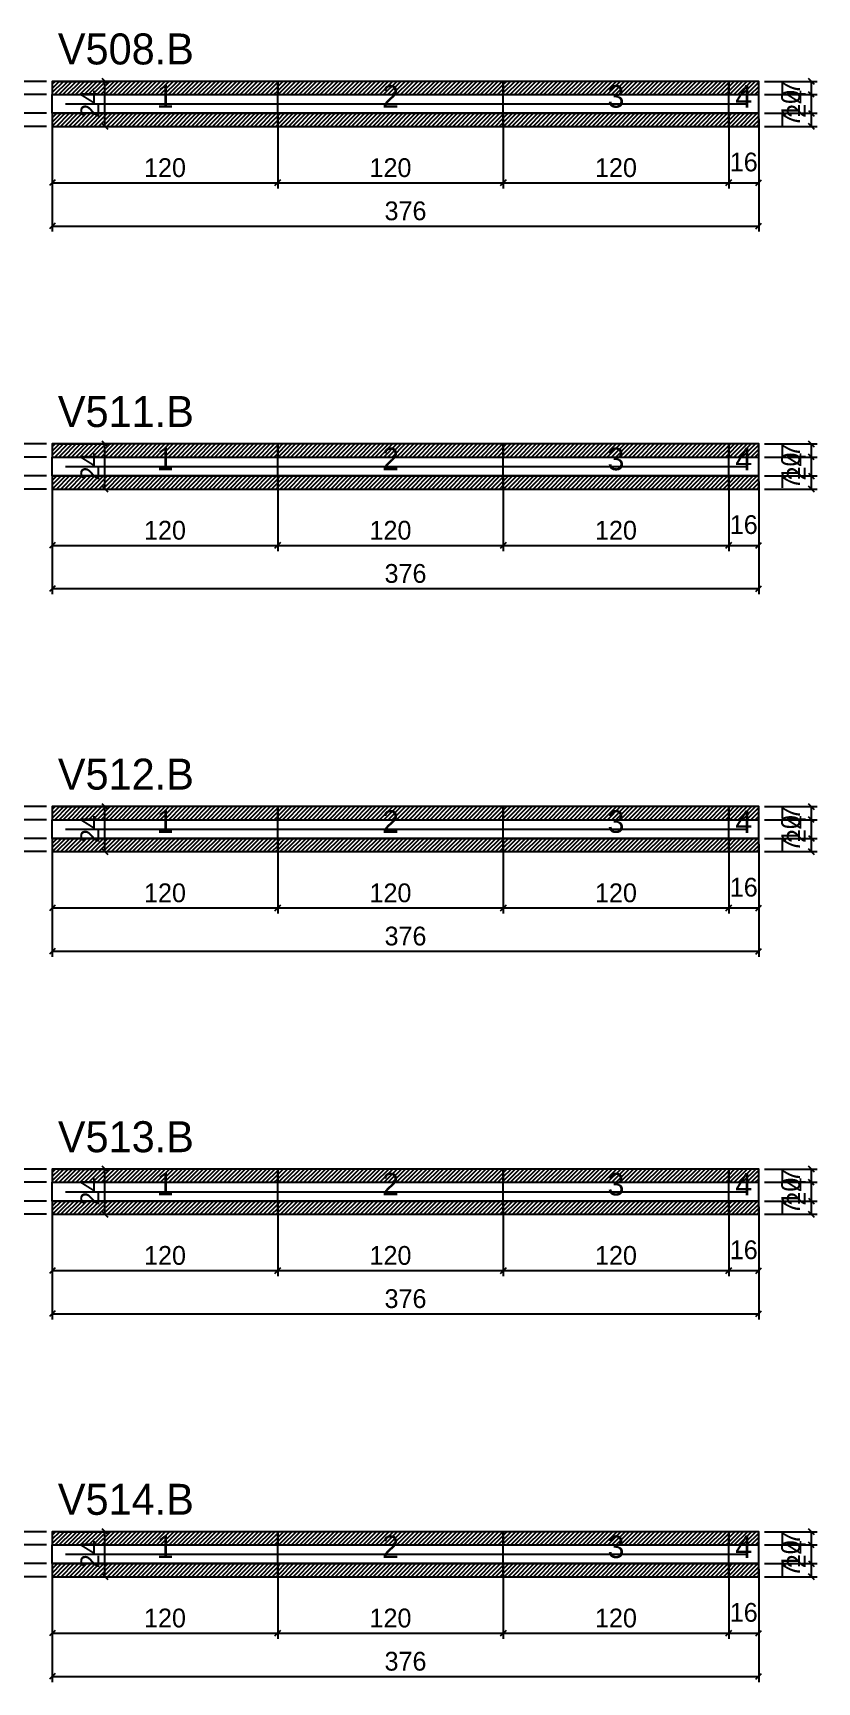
# Model space of a CAD drawing. Extents: x -10500 to 3070, y -6649 to 1250.
# Drawn here: x 657 to 1074, y -4512 to -3634 of the extents above; entities that cross this region are included whole.
import ezdxf
from ezdxf.enums import TextEntityAlignment as Align

# ---------------------------------------------------------------- set-up
doc = ezdxf.new("R2010")
doc.units = 0
for name, color, linetype in [('5', 5, 'Continuous'), ('COTA', 241, 'Continuous'), ('NOMENCLATURA', 7, 'Continuous'), ('Painéis', 200, 'Continuous'), ('SARR_2.2x7', 40, 'Continuous'), ('SCO-___-LAJ', 224, 'Continuous')]:
    doc.layers.add(name, color=color, linetype=linetype)
doc.dimstyles.new('PAINEL', dxfattribs={"dimtxt": 10, "dimasz": 3, "dimexe": 3, "dimexo": 3, "dimgap": 3, "dimtad": 1, "dimblk": 'OBLIQUE', "dimblk1": 'OBLIQUE', "dimcen": 2.5, "dimclrd": 4, "dimclre": 4, "dimclrt": 240, "dimazin": 3, "dimtfac": 1, "dimtmove": 0, "dimatfit": 3})

# ---------------------------------------------------------------- blocks, each defined once
blk = doc.blocks.new('_OBLIQUE')
at = {"color": 0, "linetype": 'BYBLOCK'}
blk.add_line((-0.5, -0.5), (0.5, 0.5), dxfattribs=at)

msp = doc.modelspace()

# ---------------------------------------------------------------- hatches: boundary and pattern name
at = {"layer": 'COTA'}
h = msp.add_hatch(dxfattribs=at)
h.set_pattern_fill('ANSI31', scale=0.5)
h.paths.add_polyline_path([(667, -3667), (787, -3667), (787, -3660), (667, -3660)])
h = msp.add_hatch(dxfattribs=at)
h.set_pattern_fill('ANSI31', scale=0.5)
h.paths.add_polyline_path([(787, -3667), (907, -3667), (907, -3660), (787, -3660)])
h = msp.add_hatch(dxfattribs=at)
h.set_pattern_fill('ANSI31', scale=0.5)
h.paths.add_polyline_path([(907, -3667), (1027, -3667), (1027, -3660), (907, -3660)])
h = msp.add_hatch(dxfattribs=at)
h.set_pattern_fill('ANSI31', scale=0.5)
h.paths.add_polyline_path([(1027, -3667), (1043, -3667), (1043, -3660), (1027, -3660)])
h = msp.add_hatch(dxfattribs=at)
h.set_pattern_fill('ANSI31', scale=0.5)
h.paths.add_polyline_path([(667, -3684), (787, -3684), (787, -3677), (667, -3677)])
h = msp.add_hatch(dxfattribs=at)
h.set_pattern_fill('ANSI31', scale=0.5)
h.paths.add_polyline_path([(787, -3684), (907, -3684), (907, -3677), (787, -3677)])
h = msp.add_hatch(dxfattribs=at)
h.set_pattern_fill('ANSI31', scale=0.5)
h.paths.add_polyline_path([(907, -3684), (1027, -3684), (1027, -3677), (907, -3677)])
h = msp.add_hatch(dxfattribs=at)
h.set_pattern_fill('ANSI31', scale=0.5)
h.paths.add_polyline_path([(1027, -3684), (1043, -3684), (1043, -3677), (1027, -3677)])
h = msp.add_hatch(dxfattribs=at)
h.set_pattern_fill('ANSI31', scale=0.5)
h.paths.add_polyline_path([(667, -3860), (787, -3860), (787, -3853), (667, -3853)])
h = msp.add_hatch(dxfattribs=at)
h.set_pattern_fill('ANSI31', scale=0.5)
h.paths.add_polyline_path([(787, -3860), (907, -3860), (907, -3853), (787, -3853)])
h = msp.add_hatch(dxfattribs=at)
h.set_pattern_fill('ANSI31', scale=0.5)
h.paths.add_polyline_path([(907, -3860), (1027, -3860), (1027, -3853), (907, -3853)])
h = msp.add_hatch(dxfattribs=at)
h.set_pattern_fill('ANSI31', scale=0.5)
h.paths.add_polyline_path([(1027, -3860), (1043, -3860), (1043, -3853), (1027, -3853)])
h = msp.add_hatch(dxfattribs=at)
h.set_pattern_fill('ANSI31', scale=0.5)
h.paths.add_polyline_path([(667, -3877), (787, -3877), (787, -3870), (667, -3870)])
h = msp.add_hatch(dxfattribs=at)
h.set_pattern_fill('ANSI31', scale=0.5)
h.paths.add_polyline_path([(787, -3877), (907, -3877), (907, -3870), (787, -3870)])
h = msp.add_hatch(dxfattribs=at)
h.set_pattern_fill('ANSI31', scale=0.5)
h.paths.add_polyline_path([(907, -3877), (1027, -3877), (1027, -3870), (907, -3870)])
h = msp.add_hatch(dxfattribs=at)
h.set_pattern_fill('ANSI31', scale=0.5)
h.paths.add_polyline_path([(1027, -3877), (1043, -3877), (1043, -3870), (1027, -3870)])
h = msp.add_hatch(dxfattribs=at)
h.set_pattern_fill('ANSI31', scale=0.5)
h.paths.add_polyline_path([(667, -4053), (787, -4053), (787, -4046), (667, -4046)])
h = msp.add_hatch(dxfattribs=at)
h.set_pattern_fill('ANSI31', scale=0.5)
h.paths.add_polyline_path([(787, -4053), (907, -4053), (907, -4046), (787, -4046)])
h = msp.add_hatch(dxfattribs=at)
h.set_pattern_fill('ANSI31', scale=0.5)
h.paths.add_polyline_path([(907, -4053), (1027, -4053), (1027, -4046), (907, -4046)])
h = msp.add_hatch(dxfattribs=at)
h.set_pattern_fill('ANSI31', scale=0.5)
h.paths.add_polyline_path([(1027, -4053), (1043, -4053), (1043, -4046), (1027, -4046)])
h = msp.add_hatch(dxfattribs=at)
h.set_pattern_fill('ANSI31', scale=0.5)
h.paths.add_polyline_path([(667, -4070), (787, -4070), (787, -4063), (667, -4063)])
h = msp.add_hatch(dxfattribs=at)
h.set_pattern_fill('ANSI31', scale=0.5)
h.paths.add_polyline_path([(787, -4070), (907, -4070), (907, -4063), (787, -4063)])
h = msp.add_hatch(dxfattribs=at)
h.set_pattern_fill('ANSI31', scale=0.5)
h.paths.add_polyline_path([(907, -4070), (1027, -4070), (1027, -4063), (907, -4063)])
h = msp.add_hatch(dxfattribs=at)
h.set_pattern_fill('ANSI31', scale=0.5)
h.paths.add_polyline_path([(1027, -4070), (1043, -4070), (1043, -4063), (1027, -4063)])
h = msp.add_hatch(dxfattribs=at)
h.set_pattern_fill('ANSI31', scale=0.5)
h.paths.add_polyline_path([(667, -4246), (787, -4246), (787, -4239), (667, -4239)])
h = msp.add_hatch(dxfattribs=at)
h.set_pattern_fill('ANSI31', scale=0.5)
h.paths.add_polyline_path([(787, -4246), (907, -4246), (907, -4239), (787, -4239)])
h = msp.add_hatch(dxfattribs=at)
h.set_pattern_fill('ANSI31', scale=0.5)
h.paths.add_polyline_path([(907, -4246), (1027, -4246), (1027, -4239), (907, -4239)])
h = msp.add_hatch(dxfattribs=at)
h.set_pattern_fill('ANSI31', scale=0.5)
h.paths.add_polyline_path([(1027, -4246), (1043, -4246), (1043, -4239), (1027, -4239)])
h = msp.add_hatch(dxfattribs=at)
h.set_pattern_fill('ANSI31', scale=0.5)
h.paths.add_polyline_path([(667, -4263), (787, -4263), (787, -4256), (667, -4256)])
h = msp.add_hatch(dxfattribs=at)
h.set_pattern_fill('ANSI31', scale=0.5)
h.paths.add_polyline_path([(787, -4263), (907, -4263), (907, -4256), (787, -4256)])
h = msp.add_hatch(dxfattribs=at)
h.set_pattern_fill('ANSI31', scale=0.5)
h.paths.add_polyline_path([(907, -4263), (1027, -4263), (1027, -4256), (907, -4256)])
h = msp.add_hatch(dxfattribs=at)
h.set_pattern_fill('ANSI31', scale=0.5)
h.paths.add_polyline_path([(1027, -4263), (1043, -4263), (1043, -4256), (1027, -4256)])
h = msp.add_hatch(dxfattribs=at)
h.set_pattern_fill('ANSI31', scale=0.5)
h.paths.add_polyline_path([(667, -4439), (787, -4439), (787, -4432), (667, -4432)])
h = msp.add_hatch(dxfattribs=at)
h.set_pattern_fill('ANSI31', scale=0.5)
h.paths.add_polyline_path([(787, -4439), (907, -4439), (907, -4432), (787, -4432)])
h = msp.add_hatch(dxfattribs=at)
h.set_pattern_fill('ANSI31', scale=0.5)
h.paths.add_polyline_path([(907, -4439), (1027, -4439), (1027, -4432), (907, -4432)])
h = msp.add_hatch(dxfattribs=at)
h.set_pattern_fill('ANSI31', scale=0.5)
h.paths.add_polyline_path([(1027, -4439), (1043, -4439), (1043, -4432), (1027, -4432)])
h = msp.add_hatch(dxfattribs=at)
h.set_pattern_fill('ANSI31', scale=0.5)
h.paths.add_polyline_path([(667, -4456), (787, -4456), (787, -4449), (667, -4449)])
h = msp.add_hatch(dxfattribs=at)
h.set_pattern_fill('ANSI31', scale=0.5)
h.paths.add_polyline_path([(787, -4456), (907, -4456), (907, -4449), (787, -4449)])
h = msp.add_hatch(dxfattribs=at)
h.set_pattern_fill('ANSI31', scale=0.5)
h.paths.add_polyline_path([(907, -4456), (1027, -4456), (1027, -4449), (907, -4449)])
h = msp.add_hatch(dxfattribs=at)
h.set_pattern_fill('ANSI31', scale=0.5)
h.paths.add_polyline_path([(1027, -4456), (1043, -4456), (1043, -4449), (1027, -4449)])

# ---------------------------------------------------------------- linework, layer by layer
at = {"layer": 'Painéis'}
for p, q in [((667, -3667), (787, -3667)), ((667, -3677), (667, -3667)), ((787, -3677), (787, -3667)), ((787, -3677), (787, -3667)), ((787, -3667), (907, -3667)), ((787, -3677), (787, -3667)), ((907, -3677), (907, -3667)), ((907, -3677), (907, -3667)), ((907, -3667), (1027, -3667)), ((907, -3677), (907, -3667)), ((1027, -3677), (1027, -3667)), ((1027, -3677), (1027, -3667)), ((1027, -3667), (1043, -3667)), ((1027, -3677), (1027, -3667)), ((1043, -3677), (1043, -3667)), ((667, -3677), (787, -3677)), ((787, -3677), (907, -3677)), ((907, -3677), (1027, -3677)), ((1027, -3677), (1043, -3677)), ((667, -3860), (787, -3860)), ((667, -3870), (667, -3860)), ((787, -3870), (787, -3860)), ((787, -3870), (787, -3860)), ((787, -3860), (907, -3860)), ((787, -3870), (787, -3860)), ((907, -3870), (907, -3860)), ((907, -3870), (907, -3860)), ((907, -3860), (1027, -3860)), ((907, -3870), (907, -3860)), ((1027, -3870), (1027, -3860)), ((1027, -3870), (1027, -3860)), ((1027, -3860), (1043, -3860)), ((1027, -3870), (1027, -3860)), ((1043, -3870), (1043, -3860)), ((667, -3870), (787, -3870)), ((787, -3870), (907, -3870)), ((907, -3870), (1027, -3870)), ((1027, -3870), (1043, -3870)), ((667, -4053), (787, -4053)), ((667, -4063), (667, -4053)), ((787, -4063), (787, -4053)), ((787, -4063), (787, -4053)), ((787, -4053), (907, -4053)), ((787, -4063), (787, -4053)), ((907, -4063), (907, -4053)), ((907, -4063), (907, -4053)), ((907, -4053), (1027, -4053)), ((907, -4063), (907, -4053)), ((1027, -4063), (1027, -4053)), ((1027, -4063), (1027, -4053)), ((1027, -4053), (1043, -4053)), ((1027, -4063), (1027, -4053)), ((1043, -4063), (1043, -4053)), ((667, -4063), (787, -4063)), ((787, -4063), (907, -4063)), ((907, -4063), (1027, -4063)), ((1027, -4063), (1043, -4063)), ((667, -4246), (787, -4246)), ((667, -4256), (667, -4246)), ((787, -4256), (787, -4246)), ((787, -4256), (787, -4246)), ((787, -4246), (907, -4246)), ((787, -4256), (787, -4246)), ((907, -4256), (907, -4246)), ((907, -4256), (907, -4246)), ((907, -4246), (1027, -4246)), ((907, -4256), (907, -4246)), ((1027, -4256), (1027, -4246)), ((1027, -4256), (1027, -4246)), ((1027, -4246), (1043, -4246)), ((1027, -4256), (1027, -4246)), ((1043, -4256), (1043, -4246)), ((667, -4256), (787, -4256)), ((787, -4256), (907, -4256)), ((907, -4256), (1027, -4256)), ((1027, -4256), (1043, -4256)), ((667, -4439), (787, -4439)), ((667, -4449), (667, -4439)), ((787, -4449), (787, -4439)), ((787, -4449), (787, -4439)), ((787, -4439), (907, -4439)), ((787, -4449), (787, -4439)), ((907, -4449), (907, -4439)), ((907, -4449), (907, -4439)), ((907, -4439), (1027, -4439)), ((907, -4449), (907, -4439)), ((1027, -4449), (1027, -4439)), ((1027, -4449), (1027, -4439)), ((1027, -4439), (1043, -4439)), ((1027, -4449), (1027, -4439)), ((1043, -4449), (1043, -4439)), ((667, -4449), (787, -4449)), ((787, -4449), (907, -4449)), ((907, -4449), (1027, -4449)), ((1027, -4449), (1043, -4449))]:
    msp.add_line(p, q, dxfattribs=at)
at = {"layer": 'SARR_2.2x7'}
for points in [[(674, -3672), (787, -3672)], [(674, -3672), (787, -3672)], [(787, -3672), (907, -3672)], [(787, -3672), (907, -3672)], [(907, -3672), (1027, -3672)], [(907, -3672), (1027, -3672)], [(1027, -3672), (1036, -3672)], [(1027, -3672), (1036, -3672)], [(674, -3865), (787, -3865)], [(674, -3865), (787, -3865)], [(787, -3865), (907, -3865)], [(787, -3865), (907, -3865)], [(907, -3865), (1027, -3865)], [(907, -3865), (1027, -3865)], [(1027, -3865), (1036, -3865)], [(1027, -3865), (1036, -3865)], [(674, -4058), (787, -4058)], [(674, -4058), (787, -4058)], [(787, -4058), (907, -4058)], [(787, -4058), (907, -4058)], [(907, -4058), (1027, -4058)], [(907, -4058), (1027, -4058)], [(1027, -4058), (1036, -4058)], [(1027, -4058), (1036, -4058)], [(674, -4251), (787, -4251)], [(674, -4251), (787, -4251)], [(787, -4251), (907, -4251)], [(787, -4251), (907, -4251)], [(907, -4251), (1027, -4251)], [(907, -4251), (1027, -4251)], [(1027, -4251), (1036, -4251)], [(1027, -4251), (1036, -4251)], [(674, -4444), (787, -4444)], [(674, -4444), (787, -4444)], [(787, -4444), (907, -4444)], [(787, -4444), (907, -4444)], [(907, -4444), (1027, -4444)], [(907, -4444), (1027, -4444)], [(1027, -4444), (1036, -4444)], [(1027, -4444), (1036, -4444)]]:
    msp.add_lwpolyline(points, dxfattribs=at)
at = {"layer": 'SCO-___-LAJ'}
for points in [[(667, -3667), (787, -3667), (787, -3660), (667, -3660)], [(787, -3667), (907, -3667), (907, -3660), (787, -3660)], [(907, -3667), (1027, -3667), (1027, -3660), (907, -3660)], [(1027, -3667), (1043, -3667), (1043, -3660), (1027, -3660)], [(667, -3684), (787, -3684), (787, -3677), (667, -3677)], [(787, -3684), (907, -3684), (907, -3677), (787, -3677)], [(907, -3684), (1027, -3684), (1027, -3677), (907, -3677)], [(1027, -3684), (1043, -3684), (1043, -3677), (1027, -3677)], [(667, -3860), (787, -3860), (787, -3853), (667, -3853)], [(787, -3860), (907, -3860), (907, -3853), (787, -3853)], [(907, -3860), (1027, -3860), (1027, -3853), (907, -3853)], [(1027, -3860), (1043, -3860), (1043, -3853), (1027, -3853)], [(667, -3877), (787, -3877), (787, -3870), (667, -3870)], [(787, -3877), (907, -3877), (907, -3870), (787, -3870)], [(907, -3877), (1027, -3877), (1027, -3870), (907, -3870)], [(1027, -3877), (1043, -3877), (1043, -3870), (1027, -3870)], [(667, -4053), (787, -4053), (787, -4046), (667, -4046)], [(787, -4053), (907, -4053), (907, -4046), (787, -4046)], [(907, -4053), (1027, -4053), (1027, -4046), (907, -4046)], [(1027, -4053), (1043, -4053), (1043, -4046), (1027, -4046)], [(667, -4070), (787, -4070), (787, -4063), (667, -4063)], [(787, -4070), (907, -4070), (907, -4063), (787, -4063)], [(907, -4070), (1027, -4070), (1027, -4063), (907, -4063)], [(1027, -4070), (1043, -4070), (1043, -4063), (1027, -4063)], [(667, -4246), (787, -4246), (787, -4239), (667, -4239)], [(787, -4246), (907, -4246), (907, -4239), (787, -4239)], [(907, -4246), (1027, -4246), (1027, -4239), (907, -4239)], [(1027, -4246), (1043, -4246), (1043, -4239), (1027, -4239)], [(667, -4263), (787, -4263), (787, -4256), (667, -4256)], [(787, -4263), (907, -4263), (907, -4256), (787, -4256)], [(907, -4263), (1027, -4263), (1027, -4256), (907, -4256)], [(1027, -4263), (1043, -4263), (1043, -4256), (1027, -4256)], [(667, -4439), (787, -4439), (787, -4432), (667, -4432)], [(787, -4439), (907, -4439), (907, -4432), (787, -4432)], [(907, -4439), (1027, -4439), (1027, -4432), (907, -4432)], [(1027, -4439), (1043, -4439), (1043, -4432), (1027, -4432)], [(667, -4456), (787, -4456), (787, -4449), (667, -4449)], [(787, -4456), (907, -4456), (907, -4449), (787, -4449)], [(907, -4456), (1027, -4456), (1027, -4449), (907, -4449)], [(1027, -4456), (1043, -4456), (1043, -4449), (1027, -4449)]]:
    msp.add_lwpolyline(points, close=True, dxfattribs=at)

# ---------------------------------------------------------------- texts
at = {"layer": '5'}
for s, p in [('1', (727, -3668)), ('2', (847, -3668)), ('3', (967, -3668)), ('4', (1035, -3668)), ('1', (727, -3861)), ('2', (847, -3861)), ('3', (967, -3861)), ('4', (1035, -3861)), ('1', (727, -4054)), ('2', (847, -4054)), ('3', (967, -4054)), ('4', (1035, -4054)), ('1', (727, -4247)), ('2', (847, -4247)), ('3', (967, -4247)), ('4', (1035, -4247)), ('1', (727, -4440)), ('2', (847, -4440)), ('3', (967, -4440)), ('4', (1035, -4440))]:
    msp.add_text(s, height=12, dxfattribs=at).set_placement(p, align=Align.MIDDLE_CENTER)
at = {"layer": 'NOMENCLATURA'}
for s, p in [('V508.B', (670, -3651)), ('V511.B', (670, -3844)), ('V512.B', (670, -4037)), ('V513.B', (670, -4230)), ('V514.B', (670, -4423))]:
    msp.add_text(s, height=16.5, dxfattribs=at).set_placement(p)

# ---------------------------------------------------------------- dimensions: what is measured, and where the dimension line sits
at = {"layer": 'COTA'}
for base, p1, p2 in [((639, -3667), (667, -3667), (667, -3660)), ((695, -3684), (667, -3684), (667, -3660)), ((1071, -3684), (1043, -3684), (1043, -3660)), ((1071, -3667), (1043, -3667), (1043, -3660)), ((639, -3677), (667, -3677), (667, -3667)), ((1071, -3677), (1043, -3677), (1043, -3667)), ((639, -3684), (667, -3684), (667, -3677)), ((1071, -3684), (1043, -3684), (1043, -3677)), ((639, -3860), (667, -3860), (667, -3853)), ((695, -3877), (667, -3877), (667, -3853)), ((1071, -3877), (1043, -3877), (1043, -3853)), ((1071, -3860), (1043, -3860), (1043, -3853)), ((639, -3870), (667, -3870), (667, -3860)), ((1071, -3870), (1043, -3870), (1043, -3860)), ((639, -3877), (667, -3877), (667, -3870)), ((1071, -3877), (1043, -3877), (1043, -3870)), ((639, -4053), (667, -4053), (667, -4046)), ((695, -4070), (667, -4070), (667, -4046)), ((1071, -4070), (1043, -4070), (1043, -4046)), ((1071, -4053), (1043, -4053), (1043, -4046)), ((639, -4063), (667, -4063), (667, -4053)), ((1071, -4063), (1043, -4063), (1043, -4053)), ((639, -4070), (667, -4070), (667, -4063)), ((1071, -4070), (1043, -4070), (1043, -4063)), ((639, -4246), (667, -4246), (667, -4239)), ((695, -4263), (667, -4263), (667, -4239)), ((1071, -4263), (1043, -4263), (1043, -4239)), ((1071, -4246), (1043, -4246), (1043, -4239)), ((639, -4256), (667, -4256), (667, -4246)), ((1071, -4256), (1043, -4256), (1043, -4246)), ((639, -4263), (667, -4263), (667, -4256)), ((1071, -4263), (1043, -4263), (1043, -4256)), ((639, -4439), (667, -4439), (667, -4432)), ((695, -4456), (667, -4456), (667, -4432)), ((1071, -4456), (1043, -4456), (1043, -4432)), ((1071, -4439), (1043, -4439), (1043, -4432)), ((639, -4449), (667, -4449), (667, -4439)), ((1071, -4449), (1043, -4449), (1043, -4439)), ((639, -4456), (667, -4456), (667, -4449)), ((1071, -4456), (1043, -4456), (1043, -4449))]:
    msp.add_linear_dim(base=base, p1=p1, p2=p2, angle=90, dimstyle='PAINEL', dxfattribs=at).render()
for base, p1, p2 in [((667, -3714), (667, -3677), (787, -3677)), ((667, -3737), (667, -3677), (1043, -3677)), ((787, -3714), (787, -3677), (907, -3677)), ((907, -3714), (907, -3677), (1027, -3677)), ((1027, -3714), (1027, -3677), (1043, -3677)), ((667, -3907), (667, -3870), (787, -3870)), ((667, -3930), (667, -3870), (1043, -3870)), ((787, -3907), (787, -3870), (907, -3870)), ((907, -3907), (907, -3870), (1027, -3870)), ((1027, -3907), (1027, -3870), (1043, -3870)), ((667, -4100), (667, -4063), (787, -4063)), ((667, -4123), (667, -4063), (1043, -4063)), ((787, -4100), (787, -4063), (907, -4063)), ((907, -4100), (907, -4063), (1027, -4063)), ((1027, -4100), (1027, -4063), (1043, -4063)), ((667, -4293), (667, -4256), (787, -4256)), ((667, -4316), (667, -4256), (1043, -4256)), ((787, -4293), (787, -4256), (907, -4256)), ((907, -4293), (907, -4256), (1027, -4256)), ((1027, -4293), (1027, -4256), (1043, -4256)), ((667, -4486), (667, -4449), (787, -4449)), ((667, -4509), (667, -4449), (1043, -4449)), ((787, -4486), (787, -4449), (907, -4449)), ((907, -4486), (907, -4449), (1027, -4449)), ((1027, -4486), (1027, -4449), (1043, -4449))]:
    msp.add_linear_dim(base=base, p1=p1, p2=p2, dimstyle='PAINEL', dxfattribs=at).render()

doc.saveas('drawing.dxf')
